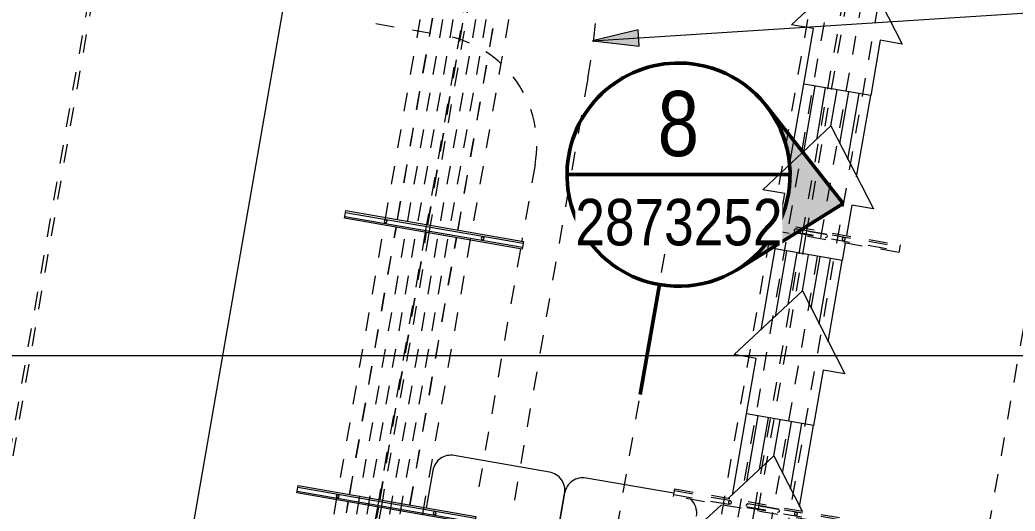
# Model space of a CAD drawing. Header units: metres. Extents: x 2 to 65, y 3 to 557.
# Drawn here: x 45.9 to 51.25, y 513.46 to 516.1 of the extents above; entities that cross this region are included whole.
import ezdxf

# ---------------------------------------------------------------- set-up
doc = ezdxf.new("R2010")
doc.units = ezdxf.units.M
for name, pattern in [('Dash - Tight', [0.0045, 0.003, -0.0015]), ('Dashed', [0.0075, 0.005, -0.0025]), ('Dot_Section Line', [0.02, 0, -0.02]), ('JacobsDash', [0.0045, 0.003, -0.0015])]:
    doc.linetypes.add(name, pattern=pattern)
doc.layers.get('Defpoints').update_dxf_attribs({"color": 41})
for name, color, linetype, lineweight in [('A-ANNO-DIMS', 7, 'Continuous', 9), ('A-DETL', 7, 'Continuous', 13), ('A-GENM', 7, 'Continuous', 35), ('G-ANNO-TEXT', 7, 'Continuous', 9), ('S-BEAM', 7, 'Continuous', 50), ('S-BEAM-HDLN', 7, 'JacobsDash', 18)]:
    doc.layers.add(name, color=color, linetype=linetype, lineweight=lineweight)
doc.layers.add('G-ANNO-SYMB', color=7, linetype='Continuous', lineweight=35, true_color=0x0080ff)
doc.styles.add('Arial Narrow_4', font='ARIALN.TTF', dxfattribs={"height": 0.35})
doc.styles.add('Arial Narrow_5', font='ARIALN.TTF', dxfattribs={"height": 0.25})
doc.dimstyles.new('Dimension_Standard_O__mm__2', dxfattribs={"dimscale": 0.3048, "dimtxt": 0.255858, "dimasz": 0.82021, "dimexe": 0.787402, "dimexo": 0.492126, "dimgap": 0.492126, "dimtad": 1, "dimdec": 0, "dimlfac": 1000, "dimzin": 0, "dimdsep": 46, "dimtxsty": 'Arial Narrow_5', "dimsah": 1, "dimcen": 0.09, "dimaunit": 1, "dimadec": 4, "dimazin": 0, "dimtfac": 1, "dimtdec": 4, "dimtix": 1, "dimtmove": 2, "dimatfit": 3, "dimfxl": 1, "dimtvp": 1, "dimtfill": 1, "dimtolj": 1, "dimtzin": 0, "dimlwd": 18, "dimlwe": 18, "dimarcsym": 2})

# ---------------------------------------------------------------- blocks, each defined once
blk = doc.blocks.new('T2DPAA-T2D-C3S-SD-M2D-100010_250_dwg-40816791-DRG-2873251 - SERVICE SUPPORT GENERAL ARRANGEMENT PLAN')
at = {"color": 252, "lineweight": 18, "true_color": 0x888888}
for p, q in [((49.7438, -626.7254), (50.185, -626.6865)), ((49.8334, -626.781), (50.1906, -626.7496)), ((48.8473, -626.8044), (49.2885, -626.7656)), ((49.9154, -626.8303), (50.1955, -626.8056)), ((47.9507, -626.8835), (48.392, -626.8446)), ((48.9369, -626.8601), (49.2941, -626.8286)), ((48.0403, -626.9391), (48.3975, -626.9076)), ((49.0188, -626.9093), (49.299, -626.8846)), ((48.1223, -626.9883), (48.4025, -626.9636)), ((49.9265, -626.9563), (50.2066, -626.9317)), ((49.03, -627.0354), (49.3101, -627.0107)), ((49.8544, -627.0192), (50.2116, -626.9877)), ((48.2119, -627.0439), (47.9637, -627.2679)), ((48.9579, -627.0982), (49.315, -627.0667)), ((49.7759, -627.0896), (50.2171, -627.0507)), ((48.1334, -627.1144), (48.4136, -627.0897)), ((48.8794, -627.1686), (49.3206, -627.1297)), ((48.0613, -627.1772), (48.4185, -627.1457)), ((47.9828, -627.2476), (48.4241, -627.2088))]:
    blk.add_line(p, q, dxfattribs=at)
at = {"color": 252, "lineweight": 18, "true_color": 0x888888, "flags": 128}
for points in [[(50.8943, -626.8134), (50.5288, -627.1432), (50.5183, -627.0242), (50.2172, -627.0507), (50.1851, -626.6865), (50.4862, -626.66), (50.4758, -626.5409), (50.8933, -626.8017)], [(49.4245, -626.7536), (49.5897, -626.739), (49.5792, -626.6199), (50.005, -626.8859), (50.2011, -626.8686)], [(49.1084, -626.9649), (48.7358, -627.3013), (48.7253, -627.1822), (48.4241, -627.2087), (48.392, -626.8446), (48.6932, -626.818), (48.6827, -626.699), (49.1084, -626.9649), (49.3045, -626.9476)], [(49.4155, -627.1214), (49.3207, -627.1297), (49.2886, -626.7655), (49.3836, -626.7572)], [(47.9256, -627.3024), (47.8393, -627.3803), (47.8288, -627.2612), (47.5276, -627.2878), (47.4955, -626.9236), (47.7967, -626.897), (47.7862, -626.778), (47.8851, -626.8398)], [(47.9287, -626.867), (48.2119, -627.0439), (48.408, -627.0267)], [(50.005, -626.8859), (49.6323, -627.2222), (49.6218, -627.1032), (49.4563, -627.1178)]]:
    blk.add_lwpolyline(points, dxfattribs=at)
blk = doc.blocks.new('T2DPAA-T2D-PWC-SD-M2D-100001_ProposedDrainage_rvt-1-DRG-2873251 - SERVICE SUPPORT GENERAL ARRANGEMENT PLAN')
at = {"color": 252, "lineweight": 18, "true_color": 0x888888, "rotation": 75.11694444444437}
blk.add_blockref('T2DPAA-T2D-C3S-SD-M2D-100010_250_dwg-40816791-DRG-2873251 - SERVICE SUPPORT GENERAL ARRANGEMENT PLAN', (-1731.0833, 628.2185), dxfattribs=at)
blk = doc.blocks.new('T2DPAA-T2D-C3S-TT-XRF-100101_dwg-40805445-DRG-2873251 - SERVICE SUPPORT GENERAL ARRANGEMENT PLAN')
at = {"color": 191, "linetype": 'Dashed', "lineweight": 18, "true_color": 0xbf7fff}
for p, q in [((-239.5772, -617.0523), (-238.1237, -616.9253)), ((-239.5771, -617.0535), (-238.1236, -616.9264)), ((-241.0715, -617.1829), (-239.618, -617.0559)), ((-241.0714, -617.1842), (-239.6179, -617.0571)), ((-239.5628, -617.2167), (-238.1093, -617.0896)), ((-239.5627, -617.2179), (-238.1092, -617.0908)), ((-242.5658, -617.3135), (-241.1123, -617.1865)), ((-242.5657, -617.3149), (-241.1122, -617.1878)), ((-241.0571, -617.3473), (-239.6036, -617.2203)), ((-241.057, -617.3486), (-239.6035, -617.2215)), ((-239.5484, -617.3811), (-238.095, -617.254)), ((-239.5483, -617.3823), (-238.0949, -617.2552)), ((-242.5514, -617.4779), (-241.0979, -617.3509)), ((-242.5513, -617.4792), (-241.0978, -617.3521)), ((-241.0427, -617.5117), (-239.5893, -617.3846)), ((-241.0424, -617.5129), (-239.5892, -617.3858))]:
    blk.add_line(p, q, dxfattribs=at)
blk = doc.blocks.new('T2DPAA-T2D-PWC-TT-M2D-100010_ProposedITS_rvt-1-DRG-2873251 - SERVICE SUPPORT GENERAL ARRANGEMENT PLAN')
at = {"color": 191, "linetype": 'Dashed', "lineweight": 18, "true_color": 0xbf7fff, "rotation": 75.11694444444437}
blk.add_blockref('T2DPAA-T2D-C3S-TT-XRF-100101_dwg-40805445-DRG-2873251 - SERVICE SUPPORT GENERAL ARRANGEMENT PLAN', (-1649.5339, 905.0565), dxfattribs=at)
blk = doc.blocks.new('T2DPAA-T2D-C3S-TF-XRF-100102_dwg-40805790-DRG-2873251 - SERVICE SUPPORT GENERAL ARRANGEMENT PLAN')
at = {"color": 1, "linetype": 'Dash - Tight', "lineweight": 18, "true_color": 0xff0000}
for p, q in [((33.838, -691.8832), (33.8706, -692.2564)), ((32.8674, -692.9465), (31.5284, -693.0636)), ((33.3252, -692.9064), (32.9083, -692.9429)), ((33.8444, -693.0618), (31.5458, -693.2629))]:
    blk.add_line(p, q, dxfattribs=at)
at = {"lineweight": 18}
for p, q in [((31.5934, -692.797), (31.3913, -692.8146)), ((31.7471, -693.4059), (31.7018, -692.8879)), ((30.7795, -693.5909), (31.6562, -693.5142)), ((31.6586, -693.514), (30.782, -693.5907)), ((31.8088, -694.0829), (31.767, -693.6049))]:
    blk.add_line(p, q, dxfattribs=at)
at = {"color": 1, "linetype": 'Dash - Tight', "lineweight": 18, "true_color": 0xff0000}
for centre, radius, end in [((33.2729, -692.3087), 0.6, 5.0001), ((33.4087, -688.0808), 5, 294.786)]:
    blk.add_arc(centre, radius, 275, end, dxfattribs=at)
at = {"lineweight": 18}
for centre, start, end in [((31.6021, -692.8966), 5, 95), ((31.6475, -693.4146), 275, 5), ((31.6673, -693.6136), 5, 95), ((31.7127, -694.1316), 275, 333.1081)]:
    blk.add_arc(centre, 0.1, start, end, dxfattribs=at)
blk = doc.blocks.new('T2DPAA-T2D-PWC-TF-M2D-100101_TrafficSigDesign_rvt-1-DRG-2873251 - SERVICE SUPPORT GENERAL ARRANGEMENT PLAN')
at = {"color": 1, "linetype": 'Dash - Tight', "lineweight": 18, "true_color": 0xff0000, "rotation": 75.11694444444437}
blk.add_blockref('T2DPAA-T2D-C3S-TF-XRF-100102_dwg-40805790-DRG-2873251 - SERVICE SUPPORT GENERAL ARRANGEMENT PLAN', (-1792.1969, 661.0881), dxfattribs=at)
blk = doc.blocks.new('11_GEN_BR08_Type 3 Conduits_Support - 11_Type 2_6x100 Conduits-8968841-DRG-2873251 - SERVICE SUPPORT GENERAL ARRANGEMENT PLAN')
at = {"layer": 'A-GENM', "lineweight": 9}
for p, q in [((-0.485, 0.011), (-0.485, 0.0205)), ((-0.485, 0.0205), (0.485, 0.0205)), ((-0.485, -0.011), (-0.485, 0.011)), ((0.485, 0.011), (-0.485, 0.011)), ((0.485, 0.0205), (0.485, 0.011)), ((0.485, 0.011), (0.485, -0.011)), ((-0.485, -0.0205), (-0.485, -0.011)), ((0.485, -0.011), (-0.485, -0.011)), ((0.485, -0.0205), (-0.485, -0.0205)), ((0.485, -0.011), (0.485, -0.0205))]:
    blk.add_line(p, q, dxfattribs=at)
for centre, start, end in [((-0.265, 0), 90, 270), ((-0.265, 0), 270, 90), ((0.265, 0), 90, 270), ((0.265, 0), 270, 90)]:
    blk.add_arc(centre, 0.008, start, end, dxfattribs=at)
blk = doc.blocks.new('11_GEN_BR08_Utilities_Support - 11_GEN_8x100 COMMS-9336703-DRG-2873251 - SERVICE SUPPORT GENERAL ARRANGEMENT PLAN')
at = {"layer": 'A-GENM', "linetype": 'JacobsDash', "lineweight": 9}
for p, q in [((-0.485, 0.011), (-0.485, 0.0205)), ((-0.485, 0.0205), (0.485, 0.0205)), ((-0.485, -0.011), (-0.485, 0.011)), ((-0.485, 0.011), (0.485, 0.011)), ((0.485, 0.0205), (0.485, 0.011)), ((0.485, 0.011), (0.485, -0.011)), ((-0.485, -0.0205), (-0.485, -0.011)), ((-0.485, -0.011), (0.485, -0.011)), ((0.485, -0.0205), (-0.485, -0.0205)), ((0.485, -0.011), (0.485, -0.0205))]:
    blk.add_line(p, q, dxfattribs=at)
at = {"layer": 'A-GENM', "linetype": 'JacobsDash', "lineweight": 9, "flags": 128}
for points in [[(0.083, 0.008), (0.0829, 0.008), (0.0827, 0.008), (0.0824, 0.008), (0.0819, 0.008), (0.0813, 0.008), (0.0806, 0.008), (0.0798, 0.008), (0.0788, 0.008), (0.0777, 0.008), (0.0764, 0.008), (0.0751, 0.008), (0.0736, 0.008), (0.072, 0.008), (0.0703, 0.008), (0.0685, 0.008), (0.0666, 0.008), (0.0645, 0.008), (0.0624, 0.008), (0.0602, 0.008), (0.0578, 0.008), (0.0554, 0.008), (0.0529, 0.008), (0.0503, 0.008), (0.0476, 0.008), (0.0448, 0.008), (0.042, 0.008), (0.0391, 0.008), (0.0362, 0.008), (0.0331, 0.008), (0.0301, 0.008), (0.027, 0.008), (0.0238, 0.008), (0.0206, 0.008), (0.0174, 0.008), (0.0141, 0.008), (0.0108, 0.008), (0.0075, 0.008), (0.0042, 0.008), (0.0009, 0.008), (-0.0024, 0.008), (-0.0057, 0.008), (-0.009, 0.008), (-0.0123, 0.008), (-0.0156, 0.008), (-0.0189, 0.008), (-0.0221, 0.008), (-0.0253, 0.008), (-0.0284, 0.008), (-0.0315, 0.008), (-0.0345, 0.008), (-0.0375, 0.008), (-0.0405, 0.008), (-0.0433, 0.008), (-0.0461, 0.008), (-0.0488, 0.008), (-0.0515, 0.008), (-0.0541, 0.008), (-0.0565, 0.008), (-0.0589, 0.008), (-0.0612, 0.008), (-0.0634, 0.008), (-0.0655, 0.008), (-0.0675, 0.008), (-0.0694, 0.008), (-0.0711, 0.008), (-0.0728, 0.008), (-0.0743, 0.008), (-0.0757, 0.008), (-0.077, 0.008), (-0.0782, 0.008), (-0.0793, 0.008), (-0.0802, 0.008), (-0.081, 0.008), (-0.0816, 0.008), (-0.0822, 0.008), (-0.0826, 0.008), (-0.0828, 0.008), (-0.083, 0.008), (-0.083, 0.008)], [(-0.083, -0.008), (-0.0829, -0.008), (-0.0827, -0.008), (-0.0824, -0.008), (-0.0819, -0.008), (-0.0813, -0.008), (-0.0806, -0.008), (-0.0798, -0.008), (-0.0788, -0.008), (-0.0777, -0.008), (-0.0764, -0.008), (-0.0751, -0.008), (-0.0736, -0.008), (-0.072, -0.008), (-0.0703, -0.008), (-0.0685, -0.008), (-0.0666, -0.008), (-0.0645, -0.008), (-0.0624, -0.008), (-0.0602, -0.008), (-0.0578, -0.008), (-0.0554, -0.008), (-0.0529, -0.008), (-0.0503, -0.008), (-0.0476, -0.008), (-0.0448, -0.008), (-0.042, -0.008), (-0.0391, -0.008), (-0.0362, -0.008), (-0.0331, -0.008), (-0.0301, -0.008), (-0.027, -0.008), (-0.0238, -0.008), (-0.0206, -0.008), (-0.0174, -0.008), (-0.0141, -0.008), (-0.0108, -0.008), (-0.0075, -0.008), (-0.0042, -0.008), (-0.0009, -0.008), (0.0024, -0.008), (0.0057, -0.008), (0.009, -0.008), (0.0123, -0.008), (0.0156, -0.008), (0.0189, -0.008), (0.0221, -0.008), (0.0253, -0.008), (0.0284, -0.008), (0.0315, -0.008), (0.0345, -0.008), (0.0375, -0.008), (0.0405, -0.008), (0.0433, -0.008), (0.0461, -0.008), (0.0488, -0.008), (0.0515, -0.008), (0.0541, -0.008), (0.0565, -0.008), (0.0589, -0.008), (0.0612, -0.008), (0.0634, -0.008), (0.0655, -0.008), (0.0675, -0.008), (0.0694, -0.008), (0.0711, -0.008), (0.0728, -0.008), (0.0743, -0.008), (0.0757, -0.008), (0.077, -0.008), (0.0782, -0.008), (0.0793, -0.008), (0.0802, -0.008), (0.081, -0.008), (0.0816, -0.008), (0.0822, -0.008), (0.0826, -0.008), (0.0828, -0.008), (0.083, -0.008), (0.083, -0.008)]]:
    blk.add_lwpolyline(points, dxfattribs=at)
at = {"layer": 'A-GENM', "linetype": 'JacobsDash', "lineweight": 9}
for centre, start, end in [((-0.18, 0), 90, 270), ((-0.18, 0), 270, 90), ((-0.083, 0), 150, 180), ((-0.083, 0), 180, 210), ((-0.083, 0), 75, 135), ((0.083, 0), 60, 99.6119), ((0.083, 0), 0, 30), ((0.083, 0), 330, 0), ((0.18, 0), 90, 270), ((0.18, 0), 270, 90), ((-0.083, 0), 240, 279.6119), ((0.083, 0), 255, 300)]:
    blk.add_arc(centre, 0.008, start, end, dxfattribs=at)
blk = doc.blocks.new('11_GEN_BR08_Utilities_Support - 11_GEN_8x100 COMMS-9336670-DRG-2873251 - SERVICE SUPPORT GENERAL ARRANGEMENT PLAN')
at = {"layer": 'A-GENM', "linetype": 'JacobsDash', "lineweight": 9}
for p, q in [((-0.485, 0.011), (-0.485, 0.0205)), ((-0.485, 0.0205), (0.485, 0.0205)), ((-0.485, -0.011), (-0.485, 0.011)), ((-0.485, 0.011), (0.485, 0.011)), ((0.485, 0.0205), (0.485, 0.011)), ((0.485, 0.011), (0.485, -0.011)), ((-0.485, -0.0205), (-0.485, -0.011)), ((-0.485, -0.011), (0.485, -0.011)), ((0.485, -0.0205), (-0.485, -0.0205)), ((0.485, -0.011), (0.485, -0.0205))]:
    blk.add_line(p, q, dxfattribs=at)
at = {"layer": 'A-GENM', "linetype": 'JacobsDash', "lineweight": 9, "flags": 128}
for points in [[(0.083, 0.008), (0.0829, 0.008), (0.0827, 0.008), (0.0824, 0.008), (0.0819, 0.008), (0.0813, 0.008), (0.0806, 0.008), (0.0798, 0.008), (0.0788, 0.008), (0.0777, 0.008), (0.0764, 0.008), (0.0751, 0.008), (0.0736, 0.008), (0.072, 0.008), (0.0703, 0.008), (0.0685, 0.008), (0.0666, 0.008), (0.0645, 0.008), (0.0624, 0.008), (0.0602, 0.008), (0.0578, 0.008), (0.0554, 0.008), (0.0529, 0.008), (0.0503, 0.008), (0.0476, 0.008), (0.0448, 0.008), (0.042, 0.008), (0.0391, 0.008), (0.0362, 0.008), (0.0331, 0.008), (0.0301, 0.008), (0.027, 0.008), (0.0238, 0.008), (0.0206, 0.008), (0.0174, 0.008), (0.0141, 0.008), (0.0108, 0.008), (0.0075, 0.008), (0.0042, 0.008), (0.0009, 0.008), (-0.0024, 0.008), (-0.0057, 0.008), (-0.009, 0.008), (-0.0123, 0.008), (-0.0156, 0.008), (-0.0189, 0.008), (-0.0221, 0.008), (-0.0253, 0.008), (-0.0284, 0.008), (-0.0315, 0.008), (-0.0345, 0.008), (-0.0375, 0.008), (-0.0405, 0.008), (-0.0433, 0.008), (-0.0461, 0.008), (-0.0488, 0.008), (-0.0515, 0.008), (-0.0541, 0.008), (-0.0565, 0.008), (-0.0589, 0.008), (-0.0612, 0.008), (-0.0634, 0.008), (-0.0655, 0.008), (-0.0675, 0.008), (-0.0694, 0.008), (-0.0711, 0.008), (-0.0728, 0.008), (-0.0743, 0.008), (-0.0757, 0.008), (-0.077, 0.008), (-0.0782, 0.008), (-0.0793, 0.008), (-0.0802, 0.008), (-0.081, 0.008), (-0.0816, 0.008), (-0.0822, 0.008), (-0.0826, 0.008), (-0.0828, 0.008), (-0.083, 0.008), (-0.083, 0.008)], [(-0.083, -0.008), (-0.0829, -0.008), (-0.0827, -0.008), (-0.0824, -0.008), (-0.0819, -0.008), (-0.0813, -0.008), (-0.0806, -0.008), (-0.0798, -0.008), (-0.0788, -0.008), (-0.0777, -0.008), (-0.0764, -0.008), (-0.0751, -0.008), (-0.0736, -0.008), (-0.072, -0.008), (-0.0703, -0.008), (-0.0685, -0.008), (-0.0666, -0.008), (-0.0645, -0.008), (-0.0624, -0.008), (-0.0602, -0.008), (-0.0578, -0.008), (-0.0554, -0.008), (-0.0529, -0.008), (-0.0503, -0.008), (-0.0476, -0.008), (-0.0448, -0.008), (-0.042, -0.008), (-0.0391, -0.008), (-0.0362, -0.008), (-0.0331, -0.008), (-0.0301, -0.008), (-0.027, -0.008), (-0.0238, -0.008), (-0.0206, -0.008), (-0.0174, -0.008), (-0.0141, -0.008), (-0.0108, -0.008), (-0.0075, -0.008), (-0.0042, -0.008), (-0.0009, -0.008), (0.0024, -0.008), (0.0057, -0.008), (0.009, -0.008), (0.0123, -0.008), (0.0156, -0.008), (0.0189, -0.008), (0.0221, -0.008), (0.0253, -0.008), (0.0284, -0.008), (0.0315, -0.008), (0.0345, -0.008), (0.0375, -0.008), (0.0405, -0.008), (0.0433, -0.008), (0.0461, -0.008), (0.0488, -0.008), (0.0515, -0.008), (0.0541, -0.008), (0.0565, -0.008), (0.0589, -0.008), (0.0612, -0.008), (0.0634, -0.008), (0.0655, -0.008), (0.0675, -0.008), (0.0694, -0.008), (0.0711, -0.008), (0.0728, -0.008), (0.0743, -0.008), (0.0757, -0.008), (0.077, -0.008), (0.0782, -0.008), (0.0793, -0.008), (0.0802, -0.008), (0.081, -0.008), (0.0816, -0.008), (0.0822, -0.008), (0.0826, -0.008), (0.0828, -0.008), (0.083, -0.008), (0.083, -0.008)]]:
    blk.add_lwpolyline(points, dxfattribs=at)
at = {"layer": 'A-GENM', "linetype": 'JacobsDash', "lineweight": 9}
for centre, start, end in [((-0.18, 0), 90, 270), ((-0.18, 0), 270, 90), ((-0.083, 0), 150, 180), ((-0.083, 0), 180, 210), ((-0.083, 0), 75, 135), ((0.083, 0), 60, 99.6119), ((0.083, 0), 0, 30), ((0.083, 0), 330, 0), ((0.18, 0), 90, 270), ((0.18, 0), 270, 90), ((-0.083, 0), 240, 279.6119), ((0.083, 0), 255, 300)]:
    blk.add_arc(centre, 0.008, start, end, dxfattribs=at)
blk = doc.blocks.new('06_SFR_GCT_Girder_SuperT_BR08Edge_CS - Super T - 1815-6270606-DRG-2873251 - SERVICE SUPPORT GENERAL ARRANGEMENT PLAN')
at = {"layer": 'S-BEAM', "color": 252, "linetype": 'JacobsDash', "lineweight": 9, "true_color": 0x888888}
blk.add_line((-1111.4358, 544.5887), (-1117.608, 509.1604), dxfattribs=at)
blk = doc.blocks.new('06_SFR_GCT_Girder_SuperT_BR08Edge_CS - Super T - 1815-6539906-DRG-2873251 - SERVICE SUPPORT GENERAL ARRANGEMENT PLAN')
at = {"layer": 'S-BEAM', "color": 252, "linetype": 'JacobsDash', "lineweight": 9, "true_color": 0x888888}
for p, q in [((-1111.4141, 544.5942), (-1117.5863, 509.1659)), ((-1114.3099, 516.4386), (-1114.5603, 515.0013)), ((-1114.5673, 514.9609), (-1114.8177, 513.5235)), ((-1114.8248, 513.4832), (-1115.0752, 512.0458))]:
    blk.add_line(p, q, dxfattribs=at)
at = {"layer": 'S-BEAM-HDLN', "color": 252, "lineweight": 9, "true_color": 0x888888}
for p, q in [((-1114.5603, 515.0012), (-1114.5673, 514.9609)), ((-1114.8177, 513.5235), (-1114.8248, 513.4832))]:
    blk.add_line(p, q, dxfattribs=at)
blk = doc.blocks.new('06_SFR_GCT_Girder_SuperT_BR08Edge_CS - Super T - 1815-6271143-DRG-2873251 - SERVICE SUPPORT GENERAL ARRANGEMENT PLAN')
at = {"layer": 'S-BEAM', "color": 252, "linetype": 'JacobsDash', "lineweight": 9, "true_color": 0x888888}
for p, q in [((-1114.2899, 516.4352), (-1114.5403, 514.9978)), ((-1112.2831, 516.4202), (-1112.5335, 514.9828)), ((-1114.5473, 514.9574), (-1114.7978, 513.5201)), ((-1112.5405, 514.9424), (-1112.7909, 513.5051)), ((-1114.8048, 513.4797), (-1115.0552, 512.0423)), ((-1112.798, 513.4647), (-1112.9866, 512.382))]:
    blk.add_line(p, q, dxfattribs=at)
at = {"layer": 'S-BEAM-HDLN', "color": 252, "lineweight": 9, "true_color": 0x888888}
for p, q in [((-1114.5403, 514.9978), (-1114.5473, 514.9575)), ((-1112.5335, 514.9828), (-1112.5405, 514.9425)), ((-1114.7978, 513.52), (-1114.8048, 513.4797)), ((-1112.7909, 513.505), (-1112.798, 513.4647))]:
    blk.add_line(p, q, dxfattribs=at)
blk = doc.blocks.new('06_SFR_GCT_Girder_SuperT_BR08Edge_CS - Super T - 1815-6255747-DRG-2873251 - SERVICE SUPPORT GENERAL ARRANGEMENT PLAN')
at = {"layer": 'S-BEAM', "color": 252, "linetype": 'JacobsDash', "lineweight": 9, "true_color": 0x888888}
for p, q in [((-1112.2632, 516.4167), (-1112.5136, 514.9794)), ((-1112.5206, 514.939), (-1112.7711, 513.5016))]:
    blk.add_line(p, q, dxfattribs=at)
at = {"layer": 'S-BEAM-HDLN', "color": 252, "lineweight": 9, "true_color": 0x888888}
for p, q in [((-1112.5136, 514.9793), (-1112.5206, 514.939)), ((-1112.7711, 513.5016), (-1112.7781, 513.4613))]:
    blk.add_line(p, q, dxfattribs=at)
blk = doc.blocks.new('DIMBLOCK17-DRG-2873251 - SERVICE SUPPORT GENERAL ARRANGEMENT PLAN')
at = {"layer": 'A-ANNO-DIMS', "color": 0, "lineweight": 18, "transparency": 16777216}
for p, q in [((52.4175, 543.3015), (51.8174, 543.4061)), ((52.0109, 543.1186), (49.0848, 526.3229)), ((46.4081, 510.9588), (48.6603, 523.8862)), ((46.7289, 510.6492), (46.1288, 510.7537))]:
    blk.add_line(p, q, dxfattribs=at)
at = {"layer": 'A-ANNO-DIMS', "color": 0, "transparency": 16777216}
for points in [[(51.9699, 543.1258), (52.052, 543.1115), (52.0538, 543.3649)], [(46.3671, 510.966), (46.4492, 510.9517), (46.3652, 510.7125)]]:
    blk.add_solid(points, dxfattribs=at)
at = {"layer": 'Defpoints', "color": 0, "transparency": 16777216}
for p in [(52.5652, 543.2758), (46.3652, 510.7125), (46.8766, 510.6234)]:
    blk.add_point(p, dxfattribs=at)
at = {"layer": 'A-ANNO-DIMS', "color": 0, "lineweight": 18, "transparency": 16777216, "insert": (48.1802, 523.887), "char_height": 0.25, "width": 2.636553, "attachment_point": 1, "rotation": 80.1173, "line_spacing_factor": 0.974696, "style": 'Arial Narrow_5', "bg_fill": 3, "box_fill_scale": 1.1, "bg_fill_color": 256, "bg_fill_true_color": 13158600, "bg_fill_transparency": 0}
blk.add_mtext('\\A1;2000 MAX CTRS', dxfattribs=at)
blk = doc.blocks.new('Drafting View - SectionHead-4898858-DRG-2873251 - SERVICE SUPPORT GENERAL ARRANGEMENT PLAN')
at = {"layer": 'G-ANNO-SYMB', "lineweight": 9}
h = blk.add_hatch(color=7, dxfattribs=at)
edge = h.paths.add_edge_path()
edge.add_line((-0.002, 0.009), (0.002472, 0.004003))
edge.add_arc((-0.002, 0), 0.006, 41.8277, 138.1723)
edge.add_line((-0.006472, 0.004003), (-0.002, 0.009))
at = {"layer": 'G-ANNO-SYMB', "color": 7, "lineweight": 50}
for p, q in [((-0.002, 0.009), (-0.006472, 0.004003)), ((0.002472, 0.004003), (-0.002, 0.009)), ((0.004, 0), (0.01, 0))]:
    blk.add_line(p, q, dxfattribs=at)
for start, end in [(360, 180), (180, 360)]:
    blk.add_arc((-0.002, 0), 0.006, start, end, dxfattribs=at)

msp = doc.modelspace()

# ---------------------------------------------------------------- hatches: boundary and pattern name
at = {"layer": 'G-ANNO-TEXT'}
msp.add_hatch(color=256, dxfattribs=at).paths.add_polyline_path([(48.9781, 515.9893), (49.2305, 515.9613), (49.2248, 516.0493)])

# ---------------------------------------------------------------- linework, layer by layer
at = {"layer": 'A-DETL', "color": 191, "linetype": 'JacobsDash', "true_color": 0xbf7fff}
for p, q in [((53.2679, 546.0536), (46.1677, 505.2986)), ((53.3898, 546.0536), (46.2895, 505.2986)), ((53.4456, 546.0536), (46.3454, 505.2986)), ((53.5674, 546.0536), (46.4672, 505.2986)), ((53.6232, 546.0536), (46.523, 505.2986)), ((53.745, 546.0536), (46.6448, 505.2986))]:
    msp.add_line(p, q, dxfattribs=at)
at = {"layer": 'A-DETL', "color": 8, "linetype": 'JacobsDash', "lineweight": 18, "true_color": 0x808080}
msp.add_line((56.412, 543.8065), (50.5351, 510.0746), dxfattribs=at)
at = {"layer": 'A-DETL', "color": 1, "linetype": 'JacobsDash', "true_color": 0xff0000}
for p, q in [((53.2598, 534.0344), (49.0442, 509.8374)), ((53.3485, 534.0189), (49.1216, 509.7572)), ((51.081, 519.9554), (49.292, 509.6869)), ((51.1673, 519.9263), (49.3694, 509.6068))]:
    msp.add_line(p, q, dxfattribs=at)
at = {"layer": 'G-ANNO-TEXT'}
msp.add_line((37.5742, 514.2982), (57.5253, 514.2982), dxfattribs=at)

# ---------------------------------------------------------------- block references
at = {"lineweight": 5}
for name in ['T2DPAA-T2D-PWC-TF-M2D-100101_TrafficSigDesign_rvt-1-DRG-2873251 - SERVICE SUPPORT GENERAL ARRANGEMENT PLAN', 'T2DPAA-T2D-PWC-TT-M2D-100010_ProposedITS_rvt-1-DRG-2873251 - SERVICE SUPPORT GENERAL ARRANGEMENT PLAN']:
    msp.add_blockref(name, (1162.6465, 0), dxfattribs=at)
at = {"color": 252, "lineweight": 5, "true_color": 0x888888}
msp.add_blockref('T2DPAA-T2D-PWC-SD-M2D-100001_ProposedDrainage_rvt-1-DRG-2873251 - SERVICE SUPPORT GENERAL ARRANGEMENT PLAN', (1162.6465, 0), dxfattribs=at)
at = {"layer": 'A-GENM', "lineweight": 9, "rotation": 170.1172754219587}
for p in [(48.1268, 514.9734), (47.8693, 513.4957)]:
    msp.add_blockref('11_GEN_BR08_Type 3 Conduits_Support - 11_Type 2_6x100 Conduits-8968841-DRG-2873251 - SERVICE SUPPORT GENERAL ARRANGEMENT PLAN', p, dxfattribs=at)
at = {"layer": 'A-GENM', "linetype": 'JacobsDash', "lineweight": 9, "rotation": 350.1172754134132}
for name, p in [('11_GEN_BR08_Utilities_Support - 11_GEN_8x100 COMMS-9336703-DRG-2873251 - SERVICE SUPPORT GENERAL ARRANGEMENT PLAN', (50.1534, 514.955)), ('11_GEN_BR08_Utilities_Support - 11_GEN_8x100 COMMS-9336670-DRG-2873251 - SERVICE SUPPORT GENERAL ARRANGEMENT PLAN', (49.8959, 513.4772))]:
    msp.add_blockref(name, p, dxfattribs=at)
at = {"layer": 'S-BEAM-HDLN', "color": 252, "lineweight": 9, "true_color": 0x888888}
for name in ['06_SFR_GCT_Girder_SuperT_BR08Edge_CS - Super T - 1815-6270606-DRG-2873251 - SERVICE SUPPORT GENERAL ARRANGEMENT PLAN', '06_SFR_GCT_Girder_SuperT_BR08Edge_CS - Super T - 1815-6539906-DRG-2873251 - SERVICE SUPPORT GENERAL ARRANGEMENT PLAN', '06_SFR_GCT_Girder_SuperT_BR08Edge_CS - Super T - 1815-6271143-DRG-2873251 - SERVICE SUPPORT GENERAL ARRANGEMENT PLAN', '06_SFR_GCT_Girder_SuperT_BR08Edge_CS - Super T - 1815-6255747-DRG-2873251 - SERVICE SUPPORT GENERAL ARRANGEMENT PLAN']:
    msp.add_blockref(name, (1162.6465, 0), dxfattribs=at)

# ---------------------------------------------------------------- next in the draw order: dimensions: what is measured, and where the dimension line sits
at = {"layer": 'A-ANNO-DIMS', "lineweight": 18}
dim = msp.add_linear_dim(base=(46.3652, 510.7125), p1=(52.5652, 543.2758), p2=(46.8766, 510.6234), angle=80.1173, text='2000 MAX CTRS', dimstyle='Dimension_Standard_O__mm__2', override={"dimpost": '<>', "dimfxl": 33.144202}, dxfattribs=at)
dim.commit()
dim.dimension.update_dxf_attribs({"geometry": 'DIMBLOCK17-DRG-2873251 - SERVICE SUPPORT GENERAL ARRANGEMENT PLAN', "text_midpoint": (48.5707, 525.1571), "dimtype": 160, "text_rotation": 80.1173})

# ---------------------------------------------------------------- next in the draw order: linework, layer by layer
at = {"layer": 'G-ANNO-SYMB', "color": 7, "lineweight": 50}
msp.add_line((48.842, 515.2702), (50.042, 515.2702), dxfattribs=at)
at = {"layer": 'G-ANNO-SYMB', "color": 7, "linetype": 'Dot_Section Line', "lineweight": 9, "true_color": 0xffffff}
msp.add_line((48.6981, 511.0001), (49.4076, 515.0731), dxfattribs=at)
at = {"layer": 'G-ANNO-TEXT'}
for p, q in [((48.9781, 515.9893), (54.2894, 516.3306)), ((49.2248, 516.0493), (48.9781, 515.9893)), ((49.2305, 515.9613), (49.2248, 516.0493)), ((48.9781, 515.9893), (49.2305, 515.9613))]:
    msp.add_line(p, q, dxfattribs=at)

# ---------------------------------------------------------------- next in the draw order: block references
at = {"layer": 'G-ANNO-SYMB', "color": 7, "lineweight": 50, "xscale": 99.99999999999996, "yscale": 99.99999999999996, "zscale": 99.99999999999996, "rotation": 260.1172754234894}
msp.add_blockref('Drafting View - SectionHead-4898858-DRG-2873251 - SERVICE SUPPORT GENERAL ARRANGEMENT PLAN', (49.4076, 515.0731), dxfattribs=at)

# ---------------------------------------------------------------- next in the draw order: texts
at = {"layer": 'G-ANNO-SYMB', "color": 7, "lineweight": 9, "insert": (49.3294, 515.7199), "char_height": 0.35, "attachment_point": 1, "style": 'Arial Narrow_4', "bg_fill": 3, "box_fill_scale": 1, "bg_fill_color": 256, "bg_fill_transparency": 0}
msp.add_mtext('8', dxfattribs=at)
at = {"layer": 'G-ANNO-SYMB', "color": 7, "lineweight": 9, "insert": (48.8864, 515.1398), "char_height": 0.25, "attachment_point": 1, "style": 'Arial Narrow_5', "bg_fill": 3, "box_fill_scale": 1, "bg_fill_color": 256, "bg_fill_true_color": 13158600, "bg_fill_transparency": 0}
msp.add_mtext('2873252', dxfattribs=at)

doc.saveas('drawing.dxf')
